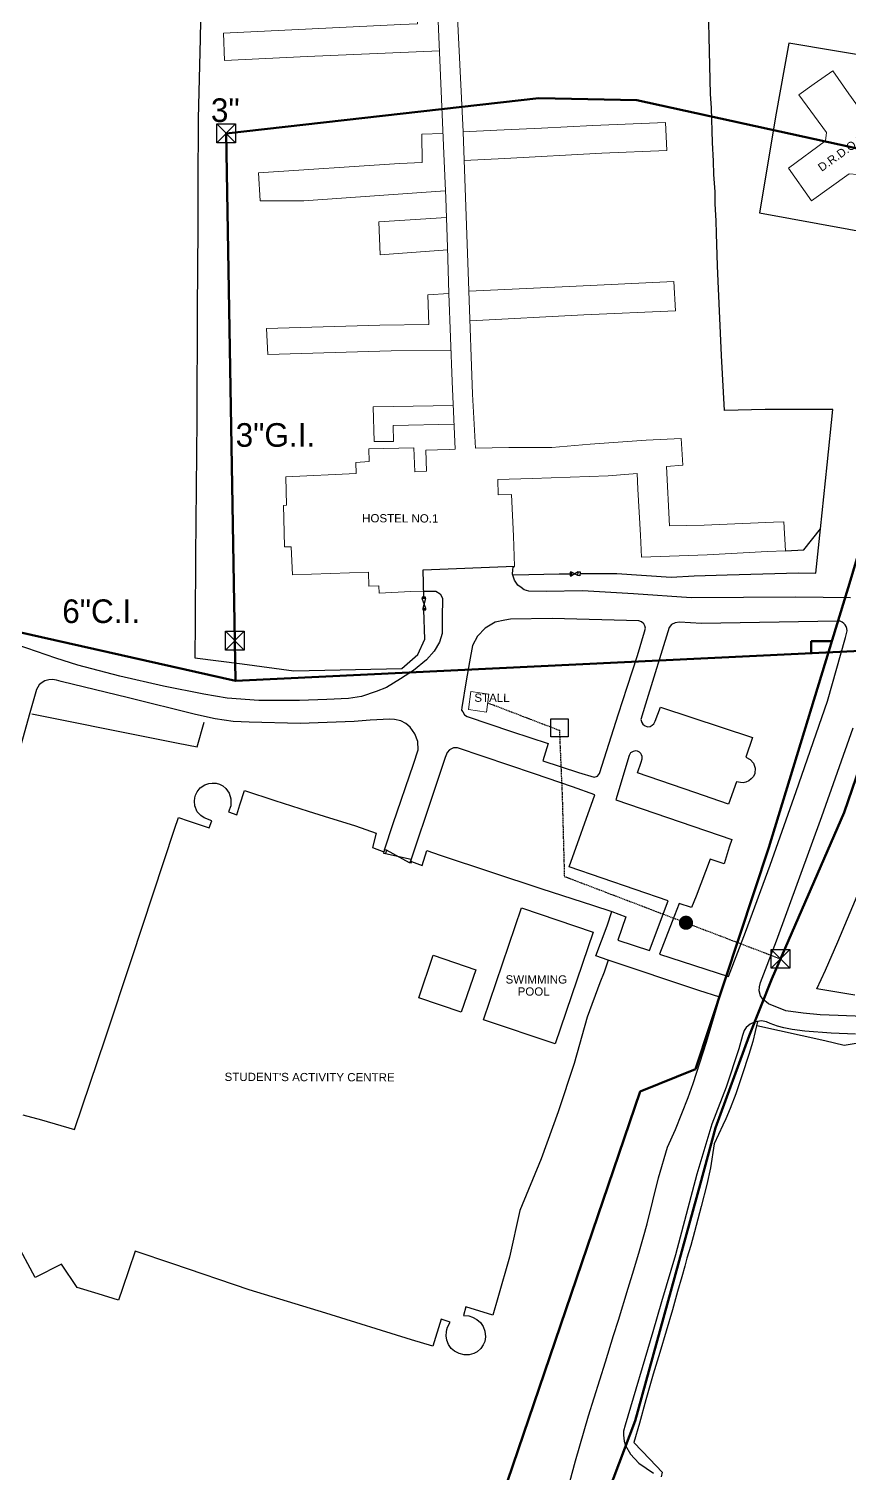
# Model space of a CAD drawing. Header units: millimetres. Extents: x 783 to 2788, y -521 to 1643.
# Drawn here: x 2100.5 to 2274.4, y 724.8 to 1030.8 of the extents above; entities that cross this region are included whole.
import ezdxf

# ---------------------------------------------------------------- set-up
doc = ezdxf.new("R2010")
doc.units = ezdxf.units.MM
doc.linetypes.add('HIDDEN', pattern=[0.375, 0.25, -0.125])
doc.layers.add('Building', color=1, linetype='Continuous', lineweight=9)
doc.layers.add('Water Supply Line', color=5, linetype='Continuous', lineweight=50)
for name, color, linetype in [('Compound Wall', 203, 'Continuous'), ('Fencing', 7, 'FENCELINE3'), ('FH', 15, 'HIDDEN'), ('Gate', 3, 'Continuous'), ('Road', 7, 'Continuous'), ('Swm Pool', 44, 'Continuous'), ('Text Building', 7, 'Continuous'), ('Valve', 17, 'Continuous'), ('Water Line Dia Text', 7, 'Continuous')]:
    doc.layers.add(name, color=color, linetype=linetype)
doc.styles.add('ROMAND', font='sanss___.ttf', dxfattribs={"height": 5})
doc.linetypes.add('FENCELINE3', pattern='A,0.5,-0.2,["X",Standard,S=0.1,R=0,X=-0.1,Y=-0.05],-0.25', length=0.95)

# ---------------------------------------------------------------- blocks, each defined once
blk = doc.blocks.new('ACAD-Master Plan')
at = {"layer": 'Building'}
for points in [[(-241.93, 1303.27), (-269.99, 1302.09), (-287.5, 1301.24), (-287.71, 1307.03), (-250.14, 1308.88), (-246.61, 1308.98), (-246.62, 1314.25), (-242.41, 1314.55)], [(-242.41, 1314.55), (-241.01, 1281.53), (-240.59, 1272.09), (-240.22, 1261.7), (-239.93, 1251.9)], [(-236.91, 1286.11), (-238.3, 1314.74)], [(-241.19, 1285.76), (-245.7, 1285.65), (-245.57, 1279.59), (-250.38, 1279.41), (-280.28, 1277.45), (-279.96, 1271.5), (-270.72, 1271.47), (-240.72, 1273.59)], [(-236.69, 1280.07), (-228.07, 1280.47), (-207.5, 1281.57), (-193.73, 1282.19), (-194.02, 1288.07), (-209.44, 1287.45), (-220.29, 1286.91), (-229.75, 1286.48), (-236.91, 1286.11)], [(-168.58, 1197.37), (-168.95, 1203.48), (-171.16, 1203.45), (-185.85, 1202.81), (-193.17, 1202.67), (-193.81, 1215.19), (-190.37, 1215.48), (-190.72, 1221.18), (-198.15, 1220.79), (-209.99, 1219.98), (-218.09, 1219.26), (-227.22, 1219.23), (-234.31, 1219.08), (-234.91, 1230.56), (-235.68, 1252.42), (-236.91, 1286.11)], [(-240.44, 1267.95), (-254.81, 1267.05), (-254.52, 1260.06), (-240.2, 1261.11)], [(-239.51, 1239.82), (-252.19, 1239.7), (-278.3, 1238.91), (-278.59, 1244.42), (-254.55, 1245.15), (-244.16, 1245.31), (-244.42, 1251.61), (-239.93, 1251.9)], [(-239.93, 1251.9), (-239.22, 1233.26), (-238.62, 1218.87), (-239.86, 1218.82), (-244.84, 1218.68), (-244.66, 1214.24), (-247.14, 1214.1), (-247.36, 1219.17), (-256.93, 1218.97), (-256.86, 1216.25), (-259.64, 1216.08), (-259.6, 1213.7), (-274.51, 1213.04), (-274.38, 1207.03), (-275.02, 1206.98), (-274.89, 1204.17), (-274.78, 1198.18), (-273.38, 1198.19), (-273.12, 1192.29), (-257, 1192.85), (-256.89, 1189.89), (-254.78, 1189.91), (-254.7, 1188.41), (-247.99, 1188.75), (-245.27, 1188.78)], [(-235.46, 1246.06), (-211.34, 1247.32), (-191.91, 1248.23), (-192.26, 1254.4), (-214.44, 1253.34), (-235.67, 1252.37)], [(-239, 1228.13), (-255.99, 1227.84), (-255.77, 1220.49), (-251.7, 1220.54), (-251.78, 1223.9), (-238.84, 1224.16)], [(-168.58, 1197.37), (-172.44, 1197.22), (-185.22, 1196.53), (-199.13, 1195.99), (-199.32, 1200.66), (-199.88, 1210.45), (-200.04, 1213.76), (-206.19, 1213.24), (-222.3, 1212.65), (-229.59, 1212.45), (-229.48, 1209.23), (-226.7, 1209.3), (-226.26, 1200.49), (-226.02, 1194.11)]]:
    blk.add_lwpolyline(points, dxfattribs=at)
for points in [[(-158.59, 1299.02), (-155.18, 1294.16), (-152.77, 1290.83), (-151.32, 1290.62), (-146.57, 1294.06), (-142.99, 1296.54), (-138.2, 1289.55), (-142.44, 1286.5), (-146.27, 1283.69), (-146.46, 1282.39), (-144.54, 1279.79), (-140.44, 1273.92), (-147.31, 1268.84), (-153.33, 1277.05), (-155.06, 1277.23), (-163.1, 1271.48), (-167.92, 1278.43), (-160.1, 1284.23), (-159.93, 1285.95), (-165.75, 1293.98), (-162.53, 1296.32)], [(-235.27, 1167.56), (-235.76, 1163.77), (-232, 1163.14), (-231.49, 1166.96)]]:
    blk.add_lwpolyline(points, close=True, dxfattribs=at)
at = {"layer": 'Compound Wall'}
for points in [[(-130.1, 1297.69), (-130.08, 1298.67), (-139.25, 1300.07), (-167.89, 1304.91), (-168.84, 1299.48), (-170.55, 1290.06), (-174.07, 1268.94), (-136.21, 1262.05), (-136.03, 1262.97)], [(-206.18, 1110.6), (-207.06, 1108.06), (-207.91, 1105.86), (-210.66, 1098.59), (-213.35, 1088.76), (-216.75, 1078.5), (-220.35, 1068.54), (-224.89, 1057.61), (-227.12, 1047.69), (-229.53, 1039.11), (-230.63, 1035.42), (-236.36, 1037.17), (-236.82, 1035.39), (-235.71, 1035.28), (-234.9, 1035.03), (-234.02, 1034.52), (-233.25, 1033.87), (-232.64, 1033.02), (-232.31, 1032.01), (-232.2, 1030.82), (-232.35, 1029.85), (-232.7, 1029.17), (-233.19, 1028.37), (-233.91, 1027.69), (-234.65, 1027.29), (-235.67, 1027.05), (-236.73, 1027.01), (-237.73, 1027.28), (-238.74, 1027.8), (-239.45, 1028.39), (-240.01, 1029.18), (-240.37, 1030.13), (-240.54, 1031.07), (-240.48, 1031.89), (-240.38, 1032.41), (-240.2, 1032.92), (-239.69, 1033.92), (-241.56, 1034.6), (-243.37, 1028.84), (-247.85, 1030.2), (-266.02, 1035.87), (-282.24, 1040.78), (-298.43, 1046.32), (-306.45, 1048.98), (-309.11, 1041.05), (-309.96, 1038.63), (-314.25, 1039.95), (-318.73, 1041.28), (-322.07, 1046.25), (-327.65, 1043.39), (-336.01, 1058.94)], [(-330.27, 1077.88), (-326.31, 1076.8), (-319.31, 1074.74), (-312.7, 1094.15), (-307.11, 1110.98), (-298.11, 1138.41), (-297.24, 1140.83), (-295.23, 1140.15), (-290.73, 1138.68), (-290.17, 1140.15), (-291.82, 1140.79), (-292.54, 1141.3), (-293.28, 1142.07), (-293.8, 1143.33), (-293.86, 1144.34), (-293.81, 1145.05), (-293.63, 1145.61), (-293.32, 1146.33), (-292.65, 1147.17), (-291.7, 1147.81), (-290.83, 1148.06), (-290.14, 1148.14), (-289.26, 1148.13), (-288.55, 1147.94), (-287.83, 1147.56), (-287.2, 1147.01), (-286.51, 1146), (-286.13, 1144.82), (-286.17, 1143.3), (-286.68, 1142.07), (-284.88, 1141.44), (-284.24, 1143.56), (-283.28, 1146.6), (-276.84, 1144.48), (-269.79, 1142.21), (-266.39, 1141.16), (-259.73, 1139.07), (-255.37, 1137.53), (-256.16, 1134.47), (-253.73, 1133.62)], [(-174.68, 1096.81), (-160.25, 1093.61), (-156.14, 1092.66), (-147.19, 1094.12), (-140.06, 1095.39), (-134.17, 1096.39), (-123.52, 1105.65), (-115.18, 1111.22), (-115.98, 1113.66), (-103.78, 1135.93), (-100.25, 1135.93), (-101.4, 1125.99), (-103.31, 1110.04), (-98.41, 1110.27)], [(-247.86, 1131.56), (-245.57, 1130.71), (-244.59, 1133.88), (-241.77, 1132.91), (-220.27, 1125.75), (-209.52, 1122.3), (-205.38, 1120.95)], [(-206.18, 1110.6), (-208.78, 1111.52), (-206.4, 1117.94), (-205.38, 1120.95)]]:
    blk.add_lwpolyline(points, dxfattribs=at)
at = {"layer": 'Fencing', "linetype": 'FENCELINE3'}
for points in [[(-161.2, 1202), (-159.74, 1215.59), (-158.58, 1227.27), (-161.24, 1227.31), (-172.91, 1227.31), (-181.51, 1227.06), (-182.14, 1238.73), (-182.85, 1254.49), (-182.97, 1257.72), (-183.24, 1264.61), (-183.32, 1267.29), (-183.47, 1270.89), (-183.53, 1273.38), (-183.78, 1277.09), (-183.86, 1279.89), (-184.06, 1283.84), (-184.27, 1291.17), (-184.47, 1294.1), (-185.15, 1321.41)], [(-292.43, 1317.34), (-292.63, 1305.88), (-293.06, 1288.87), (-293.17, 1274.59), (-293.14, 1270.69), (-293.13, 1265.81), (-293.27, 1248.38), (-293.39, 1225.07), (-293.63, 1196.31), (-293.73, 1182.19), (-293.76, 1174.69), (-283.75, 1173.42), (-272.83, 1171.95), (-249.9, 1172.41), (-246.52, 1175.37), (-245.02, 1178.64), (-245.22, 1184.83)], [(-153.86, 1103.21), (-161.98, 1104.57), (-160.14, 1108.49), (-157.47, 1114.52), (-152.8, 1125.59)], [(-212.15, 1192.55), (-204.35, 1192.57), (-192.85, 1191.77), (-187.93, 1192.05), (-180.98, 1192.29), (-165.83, 1192.66), (-162.19, 1192.63), (-161.2, 1202)], [(-168.58, 1197.37), (-164.7, 1197.56), (-161.2, 1202)], [(-226.21, 1192.29), (-216.57, 1192.47), (-214.25, 1192.49)], [(-328.37, 1162.82), (-303.31, 1157.78), (-297.29, 1156.58), (-293.28, 1155.82), (-291.8, 1161.03)], [(-174.5, 1097.66), (-175.52, 1093.38), (-176.35, 1090.67), (-177.76, 1086.31), (-179.12, 1082.32), (-180.32, 1079.23), (-181.25, 1077.05), (-181.86, 1075.66), (-183.68, 1071.73), (-184.48, 1066.65), (-185.28, 1063.13), (-186.43, 1058.45), (-187.9, 1053.11), (-188.66, 1050.18), (-189.47, 1047.48), (-189.93, 1045.79), (-190.58, 1043.56), (-191.49, 1040.47), (-192.57, 1036.53), (-193.91, 1032.07), (-195.24, 1027.49), (-196.63, 1022.92), (-198.21, 1017.52), (-199.56, 1012.57), (-200.77, 1008.44), (-197.36, 1004.9), (-194.73, 1002.2), (-194.92, 1001.2)]]:
    blk.add_lwpolyline(points, dxfattribs=at)
at = {"layer": 'Gate'}
for points in [[(-213.93, 1192.85), (-214.24, 1192.85), (-214.25, 1192.49)], [(-214.25, 1192.49), (-214.25, 1192.06), (-213.93, 1192.07)], [(-212.57, 1192.88), (-213.93, 1192.07)], [(-212.58, 1192.1), (-213.93, 1192.85)], [(-213.93, 1192.85), (-213.93, 1192.07)], [(-212.57, 1192.88), (-212.14, 1192.9), (-212.17, 1192.07), (-212.58, 1192.1)], [(-212.58, 1192.1), (-212.57, 1192.88)], [(-244.89, 1187.27), (-244.92, 1187.54), (-245.59, 1187.57), (-245.58, 1187.27)], [(-244.85, 1185.11), (-245.58, 1187.27)], [(-244.89, 1187.27), (-245.58, 1187.27)], [(-244.89, 1187.27), (-245.49, 1185.14)], [(-245.49, 1185.14), (-245.49, 1184.84), (-245.22, 1184.83)], [(-245.49, 1185.14), (-244.85, 1185.11)], [(-245.22, 1184.83), (-244.84, 1184.83), (-244.85, 1185.11)], [(-253.73, 1133.62), (-253.83, 1133.33), (-253.34, 1133.2)], [(-253.18, 1133.95), (-253.59, 1134.03)], [(-253.18, 1133.95), (-253.34, 1133.2)], [(-253.34, 1133.2), (-247.96, 1132.01)], [(-248.28, 1131.29), (-253.18, 1133.95)], [(-248.09, 1131.64), (-248.28, 1131.29)], [(-247.86, 1131.56), (-248.06, 1131.18), (-248.28, 1131.29)]]:
    blk.add_lwpolyline(points, dxfattribs=at)
at = {"layer": 'Road'}
for points in [[(-154.8, 1187.4), (-166.38, 1187.53), (-188.55, 1187.37), (-200.8, 1188.26), (-211.64, 1188.91), (-219.32, 1188.77), (-222.99, 1188.83), (-223.97, 1189.11), (-224.62, 1189.55), (-225.29, 1190.06), (-226.04, 1191.11), (-226.44, 1192.44), (-226.38, 1193.31), (-226.33, 1193.92), (-226.02, 1194.11)], [(-152.05, 1098.73), (-157.41, 1098.9), (-161.22, 1099.08), (-164.83, 1099.39), (-168.5, 1099.89), (-172.21, 1101.36), (-173.38, 1102.4), (-173.89, 1103.07), (-174.17, 1104.15), (-174.13, 1105.01), (-173.91, 1105.93), (-170.52, 1114.75), (-160.9, 1141.09), (-154.26, 1159.86)], [(-245.27, 1188.78), (-242.71, 1188.81), (-241.76, 1188.23), (-241.31, 1187.33), (-241.36, 1183.15), (-241.34, 1179.87), (-241.95, 1178), (-243.05, 1176.09), (-244.65, 1174.23), (-247.41, 1172), (-250.22, 1170.27), (-253.13, 1168.41), (-255.34, 1167.53), (-258.46, 1166.51), (-261.19, 1166.09), (-265.8, 1165.83), (-271.61, 1165.66), (-280.21, 1165.63), (-286.97, 1166.11), (-291.85, 1166.97), (-300.43, 1168.68), (-309.7, 1170.79), (-318.58, 1173.13), (-323.24, 1174.6), (-331.42, 1177.45)], [(-245.23, 1187.55), (-245.41, 1193.31), (-226.02, 1194.11)], [(-253.59, 1134.03), (-251.73, 1139.57), (-247.46, 1152.18), (-246.43, 1155.19), (-246.54, 1156.94), (-247.16, 1158.59), (-248.14, 1159.97), (-249.1, 1160.78), (-250.15, 1161.31), (-251.47, 1161.65), (-252.49, 1161.71), (-256.62, 1161.45), (-260.02, 1161.17), (-271.43, 1160.76), (-282.29, 1161.04), (-285.65, 1161.22), (-289.5, 1161.78), (-293.62, 1162.71), (-307.88, 1166.22), (-322.13, 1169.67), (-323.11, 1169.96), (-323.94, 1170.12), (-324.73, 1170.04), (-325.57, 1169.83), (-326.35, 1169.29), (-326.78, 1168.95), (-327.38, 1167.95), (-328.78, 1163.01), (-331.74, 1152.34)], [(-205.38, 1120.95), (-202.41, 1119.8), (-204.11, 1114.88), (-197.4, 1112.67), (-193.47, 1123.17), (-214.43, 1130.4), (-209, 1145.68), (-213.77, 1147.39), (-221.76, 1150.12), (-238.1, 1155.59), (-238.97, 1155.61), (-239.81, 1155.19), (-240.28, 1154.66), (-240.73, 1153.54), (-243.32, 1145.74), (-248.09, 1131.64)], [(-153.78, 1094.99), (-158.94, 1095.14), (-164.49, 1095.6), (-167.19, 1095.93), (-168.94, 1096.29), (-170.27, 1096.65), (-171.83, 1097.25), (-172.62, 1097.6), (-173.67, 1097.78), (-174.5, 1097.66), (-175.01, 1097.59), (-176.11, 1097.07), (-176.92, 1096.39), (-177.34, 1095.76), (-177.71, 1094.66), (-178.48, 1091.88), (-181.16, 1083.73), (-184.17, 1075.89), (-187.4, 1065.29), (-191.89, 1048.19), (-194.85, 1038.24), (-196.69, 1031.92), (-202.59, 1012.16), (-202.92, 1010.87), (-202.92, 1010.02), (-202.8, 1008.71), (-202.49, 1007.81), (-201.42, 1005.96), (-199.7, 1004.06), (-196.6, 1001.93)], [(-253.59, 1134.03), (-253.73, 1133.62)], [(-214.29, 1000.11), (-213.12, 1004.6), (-210.33, 1014.09), (-207.97, 1021.71), (-206.72, 1025.53), (-205.06, 1031.11), (-204, 1034.39), (-201.91, 1041.17), (-200.74, 1045), (-199.54, 1049.06), (-198.68, 1052.04), (-197.92, 1054.78), (-195.49, 1064.51), (-193.57, 1071.02), (-191.89, 1074.74), (-189.2, 1081.57), (-188.16, 1084.5), (-185.31, 1093.25), (-182.5, 1102.77), (-186.95, 1104.18), (-206.18, 1110.6)]]:
    blk.add_lwpolyline(points, dxfattribs=at)
for points in [[(-218.03, 1183.05), (-226.86, 1182.86), (-228.08, 1182.69), (-230.13, 1182.24), (-232.23, 1180.99), (-233.89, 1179.27), (-234.96, 1177.29), (-235.59, 1173.83), (-236.29, 1169.83), (-237.23, 1164.19), (-237.24, 1163.63), (-237.01, 1163.21), (-236.64, 1162.64), (-236.06, 1162.26), (-226.69, 1159.1), (-218.91, 1156.54), (-220, 1152.86), (-212.44, 1150.4), (-209.11, 1149.39), (-208.44, 1149.63), (-208.03, 1150.17), (-203.97, 1162.84), (-202.15, 1168.48), (-199.96, 1175.15), (-198.45, 1180.18), (-198.28, 1180.94), (-198.41, 1181.43), (-198.6, 1181.9), (-199.09, 1182.3), (-199.67, 1182.54)], [(-157.63, 1182.47), (-186.37, 1181.99), (-191.06, 1182.26), (-191.97, 1182.11), (-192.75, 1181.76), (-193.23, 1181.1), (-198.26, 1164.9), (-199.23, 1161.6), (-199.06, 1161), (-198.85, 1160.63), (-198.51, 1160.34), (-197.85, 1160.09), (-197.25, 1160.12), (-196.82, 1160.39), (-196.49, 1160.67), (-196.21, 1161.29), (-195.08, 1164.26), (-175.56, 1157.82), (-177, 1153.66), (-176.06, 1153.18), (-175.36, 1152.36), (-175.02, 1151.31), (-175.07, 1150.21), (-175.4, 1149.54), (-175.84, 1149.04), (-176.39, 1148.62), (-177.01, 1148.31), (-177.58, 1148.22), (-178.13, 1148.25), (-178.94, 1148.45), (-180.64, 1143.7), (-187.78, 1146.19), (-199.95, 1150.34), (-199.17, 1152.57), (-198.96, 1153.31), (-198.99, 1153.75), (-199.08, 1154.13), (-199.26, 1154.43), (-199.54, 1154.68), (-199.93, 1154.88), (-200.38, 1154.95), (-200.91, 1154.86), (-201.46, 1154.58), (-201.74, 1154), (-204.58, 1144.62), (-179.97, 1136.2), (-180.5, 1134.58), (-181.6, 1131.02), (-184.55, 1132), (-187.55, 1124.22), (-188.51, 1121.78), (-191.13, 1122.65), (-192.61, 1118.8), (-195.31, 1111.92), (-180.65, 1107.2), (-177.07, 1116.55), (-171.81, 1130.79), (-166.33, 1146.34), (-159.68, 1165.51), (-155.86, 1178.97), (-155.54, 1180.43), (-155.61, 1180.89), (-155.73, 1181.3), (-155.92, 1181.66), (-156.24, 1181.99), (-156.55, 1182.26), (-157.01, 1182.43)]]:
    blk.add_lwpolyline(points, close=True, dxfattribs=at)
at = {"layer": 'Swm Pool'}
blk.add_lwpolyline([(-247.86, 1131.56), (-248.09, 1131.64)], dxfattribs=at)
for points in [[(-232.58, 1098.02), (-224.54, 1121.69), (-209.39, 1116.55), (-217.42, 1092.88)], [(-243.26, 1111.67), (-234.26, 1108.62), (-237.31, 1099.62), (-246.31, 1102.68)]]:
    blk.add_lwpolyline(points, close=True, dxfattribs=at)
at = {"layer": 'Text Building', "style": 'ROMAND'}
for s, rotation, p in [('D.R.D.O.BUILDING', 35.5655, (-160.92, 1277.61)), ('HOSTEL NO.1', 359.8511, (-258.33, 1203.39)), ('STALL', 359.7943, (-234.54, 1165.37)), ('SWIMMING', 359.916, (-227.93, 1105.69)), ('POOL', 359.916, (-225.37, 1103.13)), ("STUDENT'S ACTIVITY CENTRE", 359.8117, (-287.49, 1085.05))]:
    blk.add_text(s, height=1.75, rotation=rotation, dxfattribs=at).set_placement(p)
blk = doc.blocks.new('v')
at = {"layer": 'Valve'}
blk.add_lwpolyline([(2, -2), (-2, -2), (-2, 2), (2, 2)], close=True, dxfattribs=at)
for points in [[(2, 2), (-2, -2)], [(2, -2), (-2, 2)]]:
    blk.add_lwpolyline(points, dxfattribs=at)

msp = doc.modelspace()

# ---------------------------------------------------------------- linework, layer by layer
at = {"layer": 'FH'}
for points in [[(2197.78, 888.03), (2212.99, 882.2), (2213.59, 868.08), (2214.04, 851.25)], [(2214.04, 851.25), (2259.86, 833.78)]]:
    msp.add_lwpolyline(points, dxfattribs=at)
at = {"layer": 'FH', "linetype": 'Continuous'}
msp.add_lwpolyline([(2211.19, 884.63), (2214.84, 884.63), (2214.84, 880.81), (2211.19, 880.81)], close=True, dxfattribs=at)
at = {"layer": 'FH', "linetype": 'Continuous', "const_width": 1.5}
msp.add_lwpolyline([(2239.08, 841.42, 1), (2240.58, 841.42, 1)], format="xyb", close=True, dxfattribs=at)
at = {"layer": 'Water Supply Line'}
for p, q in [((2266.35, 901.07), (2266.35, 898.52)), ((2270.75, 901.07), (2266.35, 901.07))]:
    msp.add_line(p, q, dxfattribs=at)
for points in [[(2270.7, 1196.35), (2307.43, 1065.12), (2306.67, 1049.03), (2302.07, 1026.81), (2299.51, 1008.94), (2295.13, 982.69), (2286.18, 952.56), (2274.69, 914), (2257.41, 857.35), (2241.87, 810.39)], [(2181.09, 586.1), (2187.5, 605.29), (2206.77, 668.52), (2211.61, 683.67), (2221.06, 714.8), (2229.09, 735.9), (2242.85, 785.94), (2246.05, 797.99), (2253.19, 817.48), (2258.03, 829.57), (2273.34, 864.79), (2290.35, 914.43), (2304.04, 976.98), (2314.14, 1035.28), (2319.07, 1057.24), (2319.24, 1057.55)], [(2307.77, 998.49), (2229.39, 1015.68), (2208.66, 1016.13), (2142.36, 1008.64), (2144.35, 892.67), (2290.09, 899.66), (2290.35, 914.43)], [(1876.37, 922.54), (1924.86, 915.89), (1958.71, 915.11), (1984.88, 914.91), (2046.36, 914.73), (2144.35, 892.67)], [(2241.87, 810.39), (2230.15, 805.69), (2151.32, 574.37), (2113.81, 589.81), (2039.46, 619.94)]]:
    msp.add_lwpolyline(points, dxfattribs=at)

# ---------------------------------------------------------------- block references
for name, p in [('ACAD-Master Plan', (2429.51, -277.14)), ('v', (2142.36, 1008.64)), ('v', (2144.2, 901.16)), ('v', (2259.86, 833.78))]:
    msp.add_blockref(name, p, dxfattribs=at)

# ---------------------------------------------------------------- texts
at = {"layer": 'Water Line Dia Text'}
for s, p in [('3"', (2139.13, 1011.06)), ('3"G.I.', (2144.37, 942.26)), ('6"C.I.', (2107.62, 904.92))]:
    msp.add_text(s, height=5, dxfattribs=at).set_placement(p)

doc.saveas('drawing.dxf')
